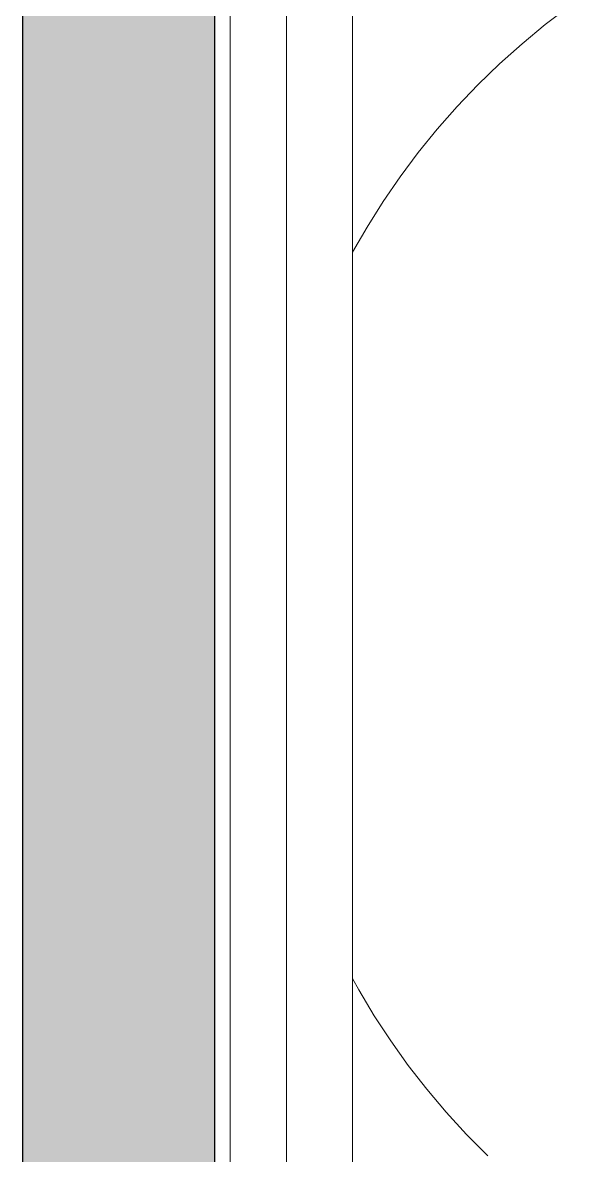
# Model space of a CAD drawing. Header units: millimetres. Extents: x 155927 to 326028, y -36033 to 97293.
# Drawn here: x 159442 to 159732, y 30949 to 31551 of the extents above; entities that cross this region are included whole.
import ezdxf

# ---------------------------------------------------------------- set-up
doc = ezdxf.new("R2010")
doc.units = ezdxf.units.MM
doc.header["$MEASUREMENT"] = 0
for name, color, linetype, lineweight in [('A-WALL-PATT', 7, 'CONTINUOUS', 9), ('I-FURN', 8, 'CONTINUOUS', 9), ('I-WALL', 7, 'CONTINUOUS', 9)]:
    doc.layers.add(name, color=color, linetype=linetype, lineweight=lineweight)

msp = doc.modelspace()

# ---------------------------------------------------------------- hatches: boundary and pattern name
at = {"layer": 'A-WALL-PATT'}
msp.add_hatch(color=256, dxfattribs=at).paths.add_polyline_path([(159442.33, 29859.61), (159544.33, 29859.61), (159544.33, 34245.61), (159442.33, 34245.61), (159442.33, 30212.57)], flags=0)

# ---------------------------------------------------------------- linework, layer by layer
at = {"layer": 'I-FURN'}
for p, q in [((159552.35, 30025.19), (159552.35, 32425.19)), ((159582.35, 32425.19), (159582.35, 30025.19)), ((159582.35, 32425.19), (159582.35, 30025.19)), ((159617.35, 30025.19), (159617.35, 32425.19)), ((159732.4, 31559.37), (159719.66, 31549.7)), ((159719.66, 31549.7), (159707.31, 31539.52)), ((159707.31, 31539.52), (159695.38, 31528.86)), ((159695.38, 31528.86), (159683.88, 31517.73)), ((159683.88, 31517.73), (159672.84, 31506.16)), ((159672.84, 31506.16), (159662.28, 31494.14)), ((159662.28, 31494.14), (159652.2, 31481.72)), ((159652.2, 31481.72), (159642.62, 31468.9)), ((159642.62, 31468.9), (159633.57, 31455.71)), ((159633.57, 31455.71), (159625.05, 31442.17)), ((159625.05, 31442.17), (159617.35, 31428.79)), ((159617.35, 31043.29), (159620.67, 31037.22)), ((159620.67, 31037.22), (159628.9, 31023.5)), ((159628.9, 31023.5), (159637.67, 31010.11)), ((159637.67, 31010.11), (159646.96, 30997.09)), ((159646.96, 30997.09), (159656.77, 30984.45)), ((159656.77, 30984.45), (159667.08, 30972.22)), ((159667.08, 30972.22), (159677.87, 30960.4)), ((159677.87, 30960.4), (159689.12, 30949.03))]:
    msp.add_line(p, q, dxfattribs=at)
at = {"layer": 'I-WALL', "lineweight": 30}
for p, q in [((159442.33, 34245.61), (159442.33, 29859.61)), ((159544.33, 29859.61), (159544.33, 34245.61))]:
    msp.add_line(p, q, dxfattribs=at)

doc.saveas('drawing.dxf')
